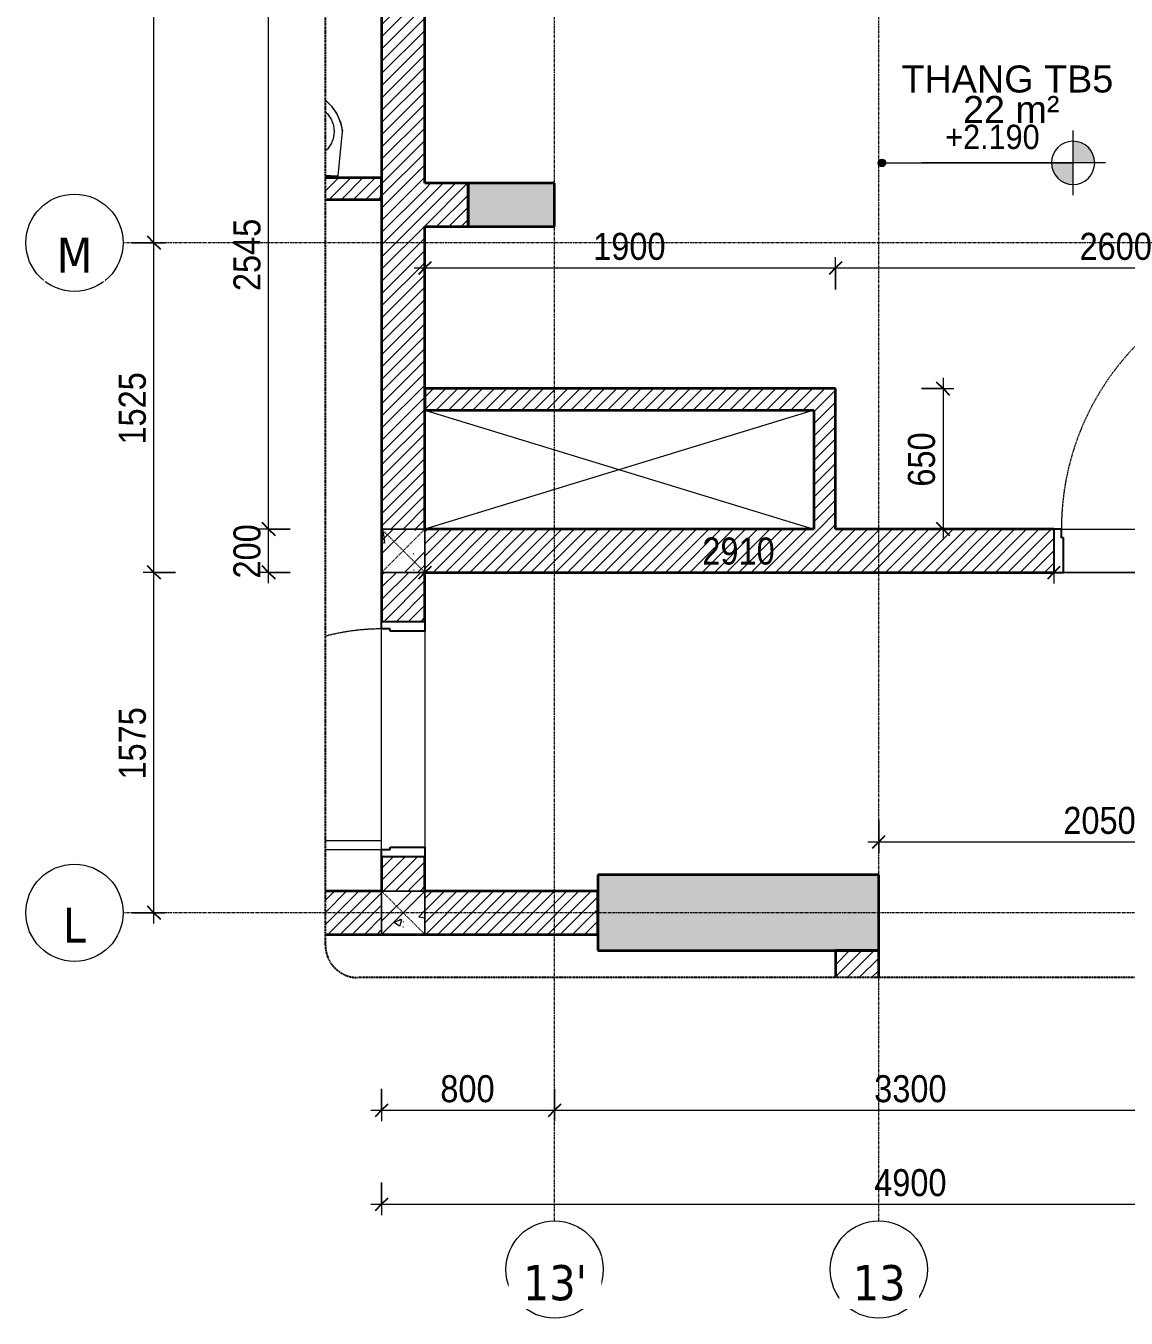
# Model space of a CAD drawing. Header units: millimetres. Extents: x 112507 to 177976, y -4970 to 80839.
# Drawn here: x 112507 to 117597, y 68062 to 74040 of the extents above; entities that cross this region are included whole.
import ezdxf

# ---------------------------------------------------------------- set-up
doc = ezdxf.new("R2010")
doc.units = ezdxf.units.MM
for name, pattern in [('Dash', [6, 3, -3]), ('Dash - Tight', [4.5, 3, -1.5]), ('Grid Line', [22.225, 12.7, -3.175, 3.175, -3.175]), ('Hidden', [7.14375, 4.7625, -2.38125])]:
    doc.linetypes.add(name, pattern=pattern)
for name, color, linetype, lineweight in [('0-1', 7, 'Continuous', 5), ('0-2', 250, 'Continuous', 18), ('A-ANNO-DIMS', 211, 'Continuous', 9), ('A-ANNO-DIMS-50', 211, 'Continuous', 9), ('A-AREA-IDEN', 2, 'Continuous', 9), ('A-DETL-GENF-2', 92, 'Dash - Tight', 18), ('A-DETL-GENF-4', 92, 'Hidden', 25), ('A-DETL-THIN-1', 250, 'Continuous', 18), ('A-DOOR', 31, 'Continuous', 18), ('A-DOOR-FRAM', 31, 'Continuous', 25), ('A-FLOR-1', 250, 'Continuous', 18), ('A-WALL', 113, 'Continuous', 18), ('A-WALL-1', 7, 'Continuous', 35), ('A-WALL-3', 113, 'Continuous', 35), ('A-WALL-PATT-1', 254, 'Continuous', 18), ('A-WALL-PATT-2', 111, 'Continuous', 18), ('G-ANNO-DIMS', 111, 'Continuous', 9), ('P-SANR-FIXT-1', 250, 'Continuous', 18), ('P-SANR-FIXT-2', 253, 'Continuous', 18), ('S-COLS', 52, 'Continuous', 18), ('S-COLS-1', 9, 'Continuous', 5), ('S-COLS-2', 7, 'Continuous', 35), ('S-COLS-3', 52, 'Dash', 18), ('S-COLS-4', 254, 'Continuous', 18), ('S-COLS-5', 52, 'Continuous', 35), ('S-COLS-HDLN', 52, 'Dash', 18), ('S-GRID-1', 1, 'Grid Line', 9), ('S-GRID-IDEN', 1, 'Continuous', 9)]:
    doc.layers.add(name, color=color, linetype=linetype, lineweight=lineweight)
doc.styles.add('Arial_3', font='arial.ttf', dxfattribs={"width": 0.9, "height": 112.5})
doc.styles.add('Arial_4', font='arial.ttf', dxfattribs={"height": 125})
doc.styles.add('Tahoma_B', font='tahomabd.ttf', dxfattribs={"height": 162.5})
doc.styles.add('UTM Avo', font='', dxfattribs={"width": 0.9, "height": 125})
doc.styles.get('UTM Avo').set_extended_font_data('UTM Avo')
doc.dimstyles.new('1_Dim_chi_tiet_2_5', dxfattribs={"dimscale": 304.8, "dimtxt": 124.912619, "dimasz": 0.19685, "dimexe": 0.164042, "dimexo": 0.0625, "dimgap": 0.016404, "dimtad": 1, "dimdec": 0, "dimrnd": 5, "dimzin": 0, "dimdsep": 46, "dimtxsty": 'UTM Avo', "dimblk1": 'OBLIQUE', "dimblk2": 'OBLIQUE', "dimsah": 1, "dimcen": 0.09, "dimdle": 0.164042, "dimazin": 0, "dimtfac": 1, "dimtdec": 4, "dimtix": 1, "dimtmove": 0, "dimatfit": 3, "dimfxl": 0.328084, "dimfxlon": 1, "dimtvp": 1, "dimtolj": 1, "dimtzin": 0, "dimarcsym": 2})
pattern_1 = [(45, (0, 0), (-28.284271, 28.284271), [])]
pattern_2 = [(50, (0, 0), (364.3679, -31.8783), [38.1, -419.1]), (355, (0, 0), (-70.4859, 382.1133), [30.48, -335.28]), (100.451, (30.36, -2.66), (293.885, 350.2334), [32.38, -356.18]), (46.184, (0, 101.6), (542.1585, -84.0858), [57.15, -628.65]), (96.636, (45.2, 94.6), (474.805, 494.8554), [48.57, -534.27]), (351.184, (0, 101.6), (474.8102, 494.85), [45.72, -502.92]), (21, (50.8, 76.2), (303.2285, -204.53046), [38.1, -419.1]), (326, (50.8, 76.2), (123.6039, 368.376), [30.48, -335.28]), (71.451, (76.07, 59.16), (426.8341, 163.8427), [32.38, -356.18]), (37.5, (0, 0), (6.17665, 169.11015), [3.353, -327.863, 3.353, -337.007, -336.55]), (37.5, (0, 0), (6.17665, 169.11015), [-671.576, 3.353, -333.197]), (7.5, (0, 0), (133.63888, 200.3615), [3.353, -190.703, 3.353, -320.243, -128.27]), (7.5, (0, 0), (133.63888, 200.3615), [-517.652, 3.353, -124.917]), (327.5, (-113.28, 0), (271.18182, -11.45836), [3.353, -123.647, 3.353, -392.887, -525.78]), (327.5, (-113.28, 0), (271.18182, -11.45836), [-523.24, 3.353, -522.427]), (317.5, (-164.08, 0), (296.2585, 50.85285), [3.353, -161.747, 3.353, -259.791, -373.38]), (317.5, (-164.08, 0), (296.2585, 50.85285), [-428.244, 3.353, -370.027]), (45, (0, 0), (-125.72359, 125.72359), []), (45, (0, 190.5), (-125.72359, 125.72359), [])]

# ---------------------------------------------------------------- blocks, each defined once
blk = doc.blocks.new('NCV_TKTC_KET CAU_rvt-1-TKCS_THANG BỘ TB5 - MẶT BẰNG TẦNG 1')
at = {"layer": 'S-COLS-1'}
for points in [[(114952.6, 73111.9), (114952.6, 73311.9), (114552.6, 73311.9), (114552.6, 73111.9)], [(116452.6, 69761.9), (116452.6, 70111.9), (115152.6, 70111.9), (115152.6, 69761.9), (115235.2, 69761.9)]]:
    blk.add_hatch(color=256, dxfattribs=at).paths.add_polyline_path(points)
at = {"layer": 'S-COLS-2'}
for p, q in [((114552.6, 73311.9), (114552.6, 73111.9)), ((114952.6, 73311.9), (114552.6, 73311.9)), ((114952.6, 73111.9), (114952.6, 73311.9)), ((114552.6, 73111.9), (114952.6, 73111.9)), ((116452.6, 70111.9), (115152.6, 70111.9)), ((115152.6, 70111.9), (115152.6, 69761.9)), ((116452.6, 69761.9), (116452.6, 70111.9)), ((115152.6, 69761.9), (116452.6, 69761.9))]:
    blk.add_line(p, q, dxfattribs=at)
blk = doc.blocks.new('bonruatreo - Chậu rửa-348246-TKCS_THANG BỘ TB5 - MẶT BẰNG TẦNG 1')
at = {"layer": 'P-SANR-FIXT-2'}
for p, q in [((198.4, 0), (218.6, 205)), ((165, 0), (140, 0)), ((140, 0), (198.4, 0))]:
    blk.add_line(p, q, dxfattribs=at)
at = {"layer": 'P-SANR-FIXT-2', "flags": 128}
blk.add_lwpolyline([(140, 349.3), (168, 322), (192.2, 287), (209.2, 247.9), (218.4, 206.4), (218.6, 205)], dxfattribs=at)
at = {"layer": 'P-SANR-FIXT-2'}
blk.add_arc((0, 180), 220, 6.52498, 50.19687, dxfattribs=at)
for points, knots in [([(140.3, 296.2), (143.3, 293.1), (151.3, 284.5), (162.5, 268.8), (172.4, 248.8), (178.6, 227.3), (180, 212.4), (180, 205)], [-0.1991814, -0.1991814, -0.1991814, -0.1991814, -0.173913, -0.1304348, -0.0869565, -0.0434783, 0, 0, 0, 0]), ([(180, 205), (180, 197.6), (178.6, 182.7), (172.4, 161.2), (162.5, 141.2), (151.3, 125.5), (143.3, 116.9), (140.3, 113.8)], [-1, -1, -1, -1, -0.9565217, -0.9130435, -0.8695652, -0.826087, -0.8008186, -0.8008186, -0.8008186, -0.8008186])]:
    blk.add_open_spline(points, degree=3, knots=knots, dxfattribs=at)
blk = doc.blocks.new('NCV_TKTC_TANG 1_rvt-1-TKCS_THANG BỘ TB5 - MẶT BẰNG TẦNG 1')
at = {"layer": 'A-WALL-PATT-1'}
h = blk.add_hatch(dxfattribs=at)
h.set_pattern_fill('FP_1', color=256, style=0, pattern_type=2)
h.set_pattern_definition(pattern_1)
h.paths.add_polyline_path([(114152.6, 73236.9), (114152.6, 73336.9), (113892.6, 73336.9), (113892.6, 73236.9)])
at = {"layer": 'A-DETL-THIN-1'}
blk.add_line((114152.6, 73340.4), (113892.6, 73340.4), dxfattribs=at)
at = {"layer": 'A-FLOR-1'}
for p, q in [((114152.6, 70230.3), (114152.6, 71250.3)), ((116252.6, 69636.9), (116252.6, 69761.9))]:
    blk.add_line(p, q, dxfattribs=at)
at = {"layer": 'A-WALL-1'}
for p, q in [((114152.6, 73336.9), (113892.6, 73336.9)), ((114152.6, 73236.9), (114152.6, 73336.9)), ((113892.6, 73236.9), (114152.6, 73236.9))]:
    blk.add_line(p, q, dxfattribs=at)
at = {"layer": 'P-SANR-FIXT-1'}
blk.add_blockref('bonruatreo - Chậu rửa-348246-TKCS_THANG BỘ TB5 - MẶT BẰNG TẦNG 1', (113752.6, 73346.9), dxfattribs=at)
blk = doc.blocks.new('FD_01 - FD_01-1200x2200mm-V10-TKCS_THANG BỘ TB5 - MẶT BẰNG TẦNG 1')
at = {"layer": 'A-DETL-GENF-2'}
for p, q in [((570, 100), (570, 1320)), ((570, 1320), (610, 1320)), ((610, 1320), (610, 100)), ((610, 100), (570, 100))]:
    blk.add_line(p, q, dxfattribs=at)
blk.add_arc((610, 100), 1220, 91.87889, 180, dxfattribs=at)
at = {"layer": 'A-DOOR-FRAM'}
for p, q in [((-610, 100), (-645, 100)), ((-645, 100), (-645, -100)), ((-610, 60), (-610, 100)), ((-600, 60), (-610, 60)), ((-600, -100), (-600, 60)), ((610, 60), (600, 60)), ((600, 60), (600, -100)), ((645, 100), (610, 100)), ((610, 100), (610, 60)), ((645, -100), (645, 100)), ((-645, -100), (-600, -100)), ((600, -100), (645, -100))]:
    blk.add_line(p, q, dxfattribs=at)
blk = doc.blocks.new('FD_05 - FD_05-1000x2200mm-835433-TKCS_THANG BỘ TB5 - MẶT BẰNG TẦNG 1')
at = {"layer": 'A-DETL-GENF-2'}
for p, q in [((510, -100), (470, -100)), ((470, -100), (470, -360)), ((510, -360), (510, -100))]:
    blk.add_line(p, q, dxfattribs=at)
blk.add_arc((510, -100), 1020, 180, 194.78543, dxfattribs=at)
at = {"layer": 'A-DOOR-FRAM'}
for p, q in [((-545, 100), (-500, 100)), ((-545, -100), (-545, 100)), ((-500, 100), (-500, -60)), ((500, 100), (545, 100)), ((500, -60), (500, 100)), ((545, 100), (545, -100)), ((-510, -100), (-545, -100)), ((-500, -60), (-510, -60)), ((-510, -60), (-510, -100)), ((510, -60), (500, -60)), ((510, -100), (510, -60)), ((545, -100), (510, -100))]:
    blk.add_line(p, q, dxfattribs=at)
blk = doc.blocks.new('G1_SOF - BO TRU - 200x200-3051103-TKCS_THANG BỘ TB5 - MẶT BẰNG TẦNG 1')
at = {"layer": 'S-COLS-HDLN'}
for p, q in [((-100, -100), (100, 100)), ((100, -100), (-100, 100))]:
    blk.add_line(p, q, dxfattribs=at)
blk = doc.blocks.new('BORDER VIEW - BORDER VIEW-3764658-TKCS_THANG BỘ TB5 - MẶT BẰNG TẦNG 1')
at = {"layer": 'A-DETL-GENF-4'}
for p, q in [((0, 150), (0, 9613.8)), ((5336.3, 0), (150, 0))]:
    blk.add_line(p, q, dxfattribs=at)
blk.add_arc((150, 150), 150, 180, 270, dxfattribs=at)
blk = doc.blocks.new('Grid - M_Grid Head - Circle-353313-TKCS_THANG BỘ TB5 - MẶT BẰNG TẦNG 1')
at = {"layer": 'S-GRID-IDEN'}
blk.add_circle((0, 0), 4.5, dxfattribs=at)
blk = doc.blocks.new('DIMBLOCK17-TKCS_THANG BỘ TB5 - MẶT BẰNG TẦNG 1')
at = {"layer": 'A-ANNO-DIMS-50'}
for p, q in [((113729.3, 71711.9), (113579.3, 71711.9)), ((113629.3, 71461.9), (113629.3, 71711.9)), ((113629.3, 71711.9), (113729.3, 71711.9)), ((113729.3, 71511.9), (113579.3, 71511.9)), ((113629.3, 71511.9), (113729.3, 71511.9))]:
    blk.add_line(p, q, dxfattribs=at)
at = {"layer": 'A-ANNO-DIMS-50', "lineweight": 25}
for p, q in [((113629.3, 71711.9), (113599.3, 71741.9)), ((113629.3, 71711.9), (113659.3, 71681.9)), ((113629.3, 71511.9), (113599.3, 71541.9)), ((113629.3, 71511.9), (113659.3, 71481.9))]:
    blk.add_line(p, q, dxfattribs=at)
at = {"layer": 'A-ANNO-DIMS-50', "color": 0, "insert": (113466.9, 71483.6), "char_height": 125, "width": 308.118, "attachment_point": 1, "rotation": 90, "line_spacing_factor": 1.110334, "style": 'UTM Avo'}
blk.add_mtext('200', dxfattribs=at)
blk = doc.blocks.new('_Oblique')
at = {"color": 0, "linetype": 'ByBlock', "lineweight": -2}
blk.add_line((-0.5, -0.5), (0.5, 0.5), dxfattribs=at)
blk = doc.blocks.new('DIMBLOCK18-TKCS_THANG BỘ TB5 - MẶT BẰNG TẦNG 1')
at = {"layer": 'A-ANNO-DIMS-50', "lineweight": 25}
for p, q in [((113629.3, 74256.9), (113599.3, 74286.9)), ((113629.3, 74256.9), (113659.3, 74226.9)), ((113629.3, 71711.9), (113599.3, 71741.9)), ((113629.3, 71711.9), (113659.3, 71681.9))]:
    blk.add_line(p, q, dxfattribs=at)
at = {"layer": 'A-ANNO-DIMS-50'}
for p, q in [((113729.3, 74256.9), (113579.3, 74256.9)), ((113629.3, 71711.9), (113629.3, 74256.9)), ((113629.3, 74256.9), (113729.3, 74256.9)), ((113729.3, 71711.9), (113579.3, 71711.9)), ((113629.3, 71711.9), (113729.3, 71711.9))]:
    blk.add_line(p, q, dxfattribs=at)
at = {"layer": 'A-ANNO-DIMS-50', "color": 0, "insert": (113466.9, 72813.3), "char_height": 125, "width": 410.824, "attachment_point": 1, "rotation": 90, "line_spacing_factor": 1.110334, "style": 'UTM Avo'}
blk.add_mtext('2545', dxfattribs=at)
blk = doc.blocks.new('Spot Elevations - M_Spot Elevation - Target Filled-350595-TKCS_THANG BỘ TB5 - MẶT BẰNG TẦNG 1')
at = {"layer": 'G-ANNO-DIMS'}
h = blk.add_hatch(color=256, dxfattribs=at)
edge = h.paths.add_edge_path()
edge.add_line((0, 0), (-2, 0))
edge.add_arc((0, 0), 2, 90, 180, ccw=False)
edge.add_line((0, 2), (0, 0))
h = blk.add_hatch(color=256, dxfattribs=at)
edge = h.paths.add_edge_path()
edge.add_line((0, 0), (2, 0))
edge.add_arc((0, 0), 2, 270, 360, ccw=False)
edge.add_line((0, -2), (0, 0))
for p, q in [((0, -3), (0, 3)), ((-3, 0), (14, 0))]:
    blk.add_line(p, q, dxfattribs=at)
blk.add_circle((0, 0), 2, dxfattribs=at)
blk = doc.blocks.new('DIMBLOCK23-TKCS_THANG BỘ TB5 - MẶT BẰNG TẦNG 1')
at = {"layer": 'A-ANNO-DIMS-50'}
for p, q in [((113199, 71511.9), (113049, 71511.9)), ((113099, 69886.9), (113099, 71511.9)), ((113099, 71511.9), (113199, 71511.9)), ((112999, 69936.9), (113149, 69936.9)), ((113099, 69936.9), (112999, 69936.9))]:
    blk.add_line(p, q, dxfattribs=at)
at = {"layer": 'A-ANNO-DIMS-50', "lineweight": 25}
for p, q in [((113099, 71511.9), (113069, 71541.9)), ((113099, 71511.9), (113129, 71481.9)), ((113099, 69936.9), (113069, 69966.9)), ((113099, 69936.9), (113129, 69906.9))]:
    blk.add_line(p, q, dxfattribs=at)
at = {"layer": 'A-ANNO-DIMS-50', "color": 0, "insert": (112936.6, 70553.3), "char_height": 125, "width": 410.824, "attachment_point": 1, "rotation": 90, "line_spacing_factor": 1.110334, "style": 'UTM Avo'}
blk.add_mtext('1575', dxfattribs=at)
blk = doc.blocks.new('DIMBLOCK24-TKCS_THANG BỘ TB5 - MẶT BẰNG TẦNG 1')
at = {"layer": 'A-ANNO-DIMS-50', "lineweight": 25}
for p, q in [((113099, 73036.9), (113069, 73066.9)), ((113099, 73036.9), (113129, 73006.9)), ((113099, 71511.9), (113069, 71541.9)), ((113099, 71511.9), (113129, 71481.9))]:
    blk.add_line(p, q, dxfattribs=at)
at = {"layer": 'A-ANNO-DIMS-50'}
for p, q in [((112999, 73036.9), (113149, 73036.9)), ((113099, 73036.9), (112999, 73036.9)), ((113099, 71511.9), (113099, 73036.9)), ((113199, 71511.9), (113049, 71511.9)), ((113099, 71511.9), (113199, 71511.9))]:
    blk.add_line(p, q, dxfattribs=at)
at = {"layer": 'A-ANNO-DIMS-50', "color": 0, "insert": (112936.6, 72103.2), "char_height": 125, "width": 410.824, "attachment_point": 1, "rotation": 90, "line_spacing_factor": 1.110334, "style": 'UTM Avo'}
blk.add_mtext('1525', dxfattribs=at)
blk = doc.blocks.new('DIMBLOCK25-TKCS_THANG BỘ TB5 - MẶT BẰNG TẦNG 1')
at = {"layer": 'A-ANNO-DIMS-50', "lineweight": 25}
for p, q in [((113099, 78236.9), (113069, 78266.9)), ((113099, 78236.9), (113129, 78206.9)), ((113099, 73036.9), (113069, 73066.9)), ((113099, 73036.9), (113129, 73006.9))]:
    blk.add_line(p, q, dxfattribs=at)
at = {"layer": 'A-ANNO-DIMS-50'}
for p, q in [((113099, 73036.9), (113099, 78286.9)), ((112999, 78236.9), (113149, 78236.9)), ((113099, 78236.9), (112999, 78236.9)), ((112999, 73036.9), (113149, 73036.9)), ((113099, 73036.9), (112999, 73036.9))]:
    blk.add_line(p, q, dxfattribs=at)
at = {"layer": 'A-ANNO-DIMS-50', "color": 0, "insert": (112936.6, 75465.7), "char_height": 125, "width": 410.824, "attachment_point": 1, "rotation": 90, "line_spacing_factor": 1.110334, "style": 'UTM Avo'}
blk.add_mtext('5200', dxfattribs=at)
blk = doc.blocks.new('DIMBLOCK26-TKCS_THANG BỘ TB5 - MẶT BẰNG TẦNG 1')
at = {"layer": 'A-ANNO-DIMS-50'}
for p, q in [((116452.6, 70364.6), (116452.6, 70214.6)), ((116452.6, 70264.6), (116452.6, 70364.6)), ((118502.6, 70164.6), (118502.6, 70314.6)), ((116402.6, 70264.6), (118552.6, 70264.6)), ((118502.6, 70264.6), (118502.6, 70164.6))]:
    blk.add_line(p, q, dxfattribs=at)
at = {"layer": 'A-ANNO-DIMS-50', "lineweight": 25}
for p, q in [((116452.6, 70264.6), (116422.6, 70234.6)), ((116452.6, 70264.6), (116482.6, 70294.6)), ((118502.6, 70264.6), (118472.6, 70234.6)), ((118502.6, 70264.6), (118532.6, 70294.6))]:
    blk.add_line(p, q, dxfattribs=at)
at = {"layer": 'A-ANNO-DIMS-50', "color": 0, "insert": (117306.4, 70427), "char_height": 125, "width": 410.824, "attachment_point": 1, "line_spacing_factor": 1.110334, "style": 'UTM Avo'}
blk.add_mtext('2050', dxfattribs=at)
blk = doc.blocks.new('DIMBLOCK27-TKCS_THANG BỘ TB5 - MẶT BẰNG TẦNG 1')
at = {"layer": 'A-ANNO-DIMS-50'}
for p, q in [((114152.6, 68688.7), (114152.6, 68538.7)), ((114152.6, 68588.7), (114152.6, 68688.7)), ((119052.5, 68688.7), (119052.5, 68538.7)), ((119052.5, 68588.7), (119052.5, 68688.7)), ((114102.6, 68588.7), (119102.5, 68588.7))]:
    blk.add_line(p, q, dxfattribs=at)
at = {"layer": 'A-ANNO-DIMS-50', "lineweight": 25}
for p, q in [((114152.6, 68588.7), (114122.6, 68558.7)), ((114152.6, 68588.7), (114182.6, 68618.7)), ((119052.5, 68588.7), (119022.5, 68558.7)), ((119052.5, 68588.7), (119082.5, 68618.7))]:
    blk.add_line(p, q, dxfattribs=at)
at = {"layer": 'A-ANNO-DIMS-50', "color": 0, "insert": (116431.4, 68751.1), "char_height": 125, "width": 410.824, "attachment_point": 1, "line_spacing_factor": 1.110334, "style": 'UTM Avo'}
blk.add_mtext('4900', dxfattribs=at)
blk = doc.blocks.new('DIMBLOCK28-TKCS_THANG BỘ TB5 - MẶT BẰNG TẦNG 1')
at = {"layer": 'A-ANNO-DIMS-50'}
for p, q in [((114152.6, 69123.2), (114152.6, 68973.2)), ((114152.6, 69023.2), (114152.6, 69123.2)), ((114952.6, 69123.2), (114952.6, 68973.2)), ((114952.6, 69023.2), (114952.6, 69123.2)), ((114102.6, 69023.2), (114952.6, 69023.2))]:
    blk.add_line(p, q, dxfattribs=at)
at = {"layer": 'A-ANNO-DIMS-50', "lineweight": 25}
for p, q in [((114152.6, 69023.2), (114122.6, 68993.2)), ((114152.6, 69023.2), (114182.6, 69053.2)), ((114952.6, 69023.2), (114922.6, 68993.2)), ((114952.6, 69023.2), (114982.6, 69053.2))]:
    blk.add_line(p, q, dxfattribs=at)
at = {"layer": 'A-ANNO-DIMS-50', "color": 0, "insert": (114424.2, 69185.6), "char_height": 125, "width": 308.118, "attachment_point": 1, "line_spacing_factor": 1.110334, "style": 'UTM Avo'}
blk.add_mtext('800', dxfattribs=at)
blk = doc.blocks.new('DIMBLOCK29-TKCS_THANG BỘ TB5 - MẶT BẰNG TẦNG 1')
at = {"layer": 'A-ANNO-DIMS-50'}
for p, q in [((114952.6, 69123.2), (114952.6, 68973.2)), ((114952.6, 69023.2), (114952.6, 69123.2)), ((118252.6, 69123.2), (118252.6, 68973.2)), ((118252.6, 69023.2), (118252.6, 69123.2)), ((114952.6, 69023.2), (118252.6, 69023.2))]:
    blk.add_line(p, q, dxfattribs=at)
at = {"layer": 'A-ANNO-DIMS-50', "lineweight": 25}
for p, q in [((114952.6, 69023.2), (114922.6, 68993.2)), ((114952.6, 69023.2), (114982.6, 69053.2)), ((118252.6, 69023.2), (118222.6, 68993.2)), ((118252.6, 69023.2), (118282.6, 69053.2))]:
    blk.add_line(p, q, dxfattribs=at)
at = {"layer": 'A-ANNO-DIMS-50', "color": 0, "insert": (116431.4, 69185.6), "char_height": 125, "width": 410.824, "attachment_point": 1, "line_spacing_factor": 1.110334, "style": 'UTM Avo'}
blk.add_mtext('3300', dxfattribs=at)
blk = doc.blocks.new('DIMBLOCK31-TKCS_THANG BỘ TB5 - MẶT BẰNG TẦNG 1')
at = {"layer": 'A-ANNO-DIMS-50'}
for p, q in [((114352.6, 71610.9), (114352.6, 71460.9)), ((114352.6, 71510.9), (114352.6, 71610.9)), ((117262.5, 71610.9), (117262.5, 71460.9)), ((117262.5, 71510.9), (117262.5, 71610.9)), ((114302.6, 71510.9), (117262.5, 71510.9))]:
    blk.add_line(p, q, dxfattribs=at)
at = {"layer": 'A-ANNO-DIMS-50', "lineweight": 25}
for p, q in [((114352.6, 71510.9), (114322.6, 71480.9)), ((114352.6, 71510.9), (114382.6, 71540.9)), ((117262.5, 71510.9), (117232.5, 71480.9)), ((117262.5, 71510.9), (117292.5, 71540.9))]:
    blk.add_line(p, q, dxfattribs=at)
at = {"layer": 'A-ANNO-DIMS-50', "color": 0, "insert": (115636.4, 71673.2), "char_height": 125, "width": 410.824, "attachment_point": 1, "line_spacing_factor": 1.110334, "style": 'UTM Avo'}
blk.add_mtext('2910', dxfattribs=at)
blk = doc.blocks.new('DIMBLOCK32-TKCS_THANG BỘ TB5 - MẶT BẰNG TẦNG 1')
at = {"layer": 'A-ANNO-DIMS-50'}
for p, q in [((117262.5, 71610.9), (117262.5, 71460.9)), ((117262.5, 71510.9), (117262.5, 71610.9)), ((118552.5, 71610.9), (118552.5, 71460.9)), ((118552.5, 71510.9), (118552.5, 71610.9)), ((117262.5, 71510.9), (118552.5, 71510.9))]:
    blk.add_line(p, q, dxfattribs=at)
at = {"layer": 'A-ANNO-DIMS-50', "lineweight": 25}
for p, q in [((117262.5, 71510.9), (117232.5, 71480.9)), ((117262.5, 71510.9), (117292.5, 71540.9)), ((118552.5, 71510.9), (118522.5, 71480.9)), ((118552.5, 71510.9), (118582.5, 71540.9))]:
    blk.add_line(p, q, dxfattribs=at)
at = {"layer": 'A-ANNO-DIMS-50', "color": 0, "insert": (117736.3, 71673.2), "char_height": 125, "width": 410.824, "attachment_point": 1, "line_spacing_factor": 1.110334, "style": 'UTM Avo'}
blk.add_mtext('1290', dxfattribs=at)
blk = doc.blocks.new('DIMBLOCK34-TKCS_THANG BỘ TB5 - MẶT BẰNG TẦNG 1')
at = {"layer": 'A-ANNO-DIMS-50'}
for p, q in [((116749.9, 72411.9), (116749.9, 71661.9)), ((116649.9, 72361.9), (116799.9, 72361.9)), ((116749.9, 72361.9), (116649.9, 72361.9)), ((116849.9, 71711.9), (116699.9, 71711.9)), ((116749.9, 71711.9), (116849.9, 71711.9))]:
    blk.add_line(p, q, dxfattribs=at)
at = {"layer": 'A-ANNO-DIMS-50', "lineweight": 25}
for p, q in [((116749.9, 72361.9), (116719.9, 72391.9)), ((116749.9, 72361.9), (116779.9, 72331.9)), ((116749.9, 71711.9), (116719.9, 71741.9)), ((116749.9, 71711.9), (116779.9, 71681.9))]:
    blk.add_line(p, q, dxfattribs=at)
at = {"layer": 'A-ANNO-DIMS-50', "color": 0, "insert": (116587.5, 71908.6), "char_height": 125, "width": 308.118, "attachment_point": 1, "rotation": 90, "line_spacing_factor": 1.110334, "style": 'UTM Avo'}
blk.add_mtext('650', dxfattribs=at)
blk = doc.blocks.new('DIMBLOCK35-TKCS_THANG BỘ TB5 - MẶT BẰNG TẦNG 1')
at = {"layer": 'A-ANNO-DIMS-50'}
for p, q in [((114352.6, 73020.4), (114352.6, 72870.4)), ((114352.6, 72920.4), (114352.6, 73020.4)), ((116252.6, 72820.4), (116252.6, 72970.4)), ((114302.6, 72920.4), (116252.6, 72920.4)), ((116252.6, 72920.4), (116252.6, 72820.4))]:
    blk.add_line(p, q, dxfattribs=at)
at = {"layer": 'A-ANNO-DIMS-50', "lineweight": 25}
for p, q in [((114352.6, 72920.4), (114382.6, 72950.4)), ((116252.6, 72920.4), (116282.6, 72950.4)), ((114352.6, 72920.4), (114322.6, 72890.4)), ((116252.6, 72920.4), (116222.6, 72890.4))]:
    blk.add_line(p, q, dxfattribs=at)
at = {"layer": 'A-ANNO-DIMS-50', "color": 0, "insert": (115131.4, 73082.8), "char_height": 125, "width": 410.824, "attachment_point": 1, "line_spacing_factor": 1.110334, "style": 'UTM Avo'}
blk.add_mtext('1900', dxfattribs=at)
blk = doc.blocks.new('DIMBLOCK36-TKCS_THANG BỘ TB5 - MẶT BẰNG TẦNG 1')
at = {"layer": 'A-ANNO-DIMS-50'}
for p, q in [((118852.5, 73020.4), (118852.5, 72870.4)), ((118852.5, 72920.4), (118852.5, 73020.4)), ((116252.6, 72820.4), (116252.6, 72970.4)), ((116252.6, 72920.4), (118902.5, 72920.4)), ((116252.6, 72920.4), (116252.6, 72820.4))]:
    blk.add_line(p, q, dxfattribs=at)
at = {"layer": 'A-ANNO-DIMS-50', "lineweight": 25}
for p, q in [((116252.6, 72920.4), (116282.6, 72950.4)), ((118852.5, 72920.4), (118882.5, 72950.4)), ((116252.6, 72920.4), (116222.6, 72890.4)), ((118852.5, 72920.4), (118822.5, 72890.4))]:
    blk.add_line(p, q, dxfattribs=at)
at = {"layer": 'A-ANNO-DIMS-50', "color": 0, "insert": (117381.4, 73082.8), "char_height": 125, "width": 410.824, "attachment_point": 1, "line_spacing_factor": 1.110334, "style": 'UTM Avo'}
blk.add_mtext('2600', dxfattribs=at)

msp = doc.modelspace()

# ---------------------------------------------------------------- hatches: boundary and pattern name
at = {"layer": 'A-WALL-PATT-2'}
h = msp.add_hatch(dxfattribs=at)
h.set_pattern_fill('FP_1', color=256, style=0, pattern_type=2)
h.set_pattern_definition(pattern_1)
h.paths.add_polyline_path([(114192.6, 70036.9), (114352.6, 70036.9), (114352.6, 70195.3), (114152.6, 70195.3), (114152.6, 70036.9)])
h.paths.add_polyline_path([(114192.6, 71285.3), (114352.6, 71285.3), (114352.6, 71511.9), (114152.6, 71511.9), (114152.6, 71285.3)])
h.paths.add_polyline_path([(114352.6, 71711.9), (114352.6, 74516.9), (114152.6, 74516.9), (114152.6, 71711.9)])
h = msp.add_hatch(dxfattribs=at)
h.set_pattern_fill('FP_1', color=256, style=0, pattern_type=2)
h.set_pattern_definition(pattern_1)
h.paths.add_polyline_path([(114352.6, 73111.9), (114552.6, 73111.9), (114552.6, 73311.9), (114352.6, 73311.9), (114352.6, 73274.9)])
h = msp.add_hatch(dxfattribs=at)
h.set_pattern_fill('FP_1', color=256, style=0, pattern_type=2)
h.set_pattern_definition(pattern_1)
h.paths.add_polyline_path([(114352.6, 72261.9), (116152.6, 72261.9), (116152.6, 72361.9), (114352.6, 72361.9)])
h = msp.add_hatch(dxfattribs=at)
h.set_pattern_fill('FP_1', color=256, style=0, pattern_type=2)
h.set_pattern_definition(pattern_1)
h.paths.add_polyline_path([(116152.6, 71711.9), (116252.6, 71711.9), (116252.6, 72361.9), (116152.6, 72361.9), (116152.6, 72046.8)])
h = msp.add_hatch(dxfattribs=at)
h.set_pattern_fill('FP_1', color=256, style=0, pattern_type=2)
h.set_pattern_definition(pattern_1)
h.paths.add_polyline_path([(114352.6, 71511.9), (116252.6, 71511.9), (116252.6, 71711.9), (114352.6, 71711.9)])
h = msp.add_hatch(dxfattribs=at)
h.set_pattern_fill('FP_1', color=256, style=0, pattern_type=2)
h.set_pattern_definition(pattern_1)
h.paths.add_polyline_path([(116252.6, 71511.9), (117262.5, 71511.9), (117262.5, 71711.9), (116252.6, 71711.9)])
h.paths.add_polyline_path([(118552.5, 71511.9), (118852.5, 71511.9), (118852.5, 71711.9), (118552.5, 71711.9), (118552.5, 71671.9)])
h = msp.add_hatch(dxfattribs=at)
h.set_pattern_fill('FP_1', color=256, style=0, pattern_type=2)
h.set_pattern_definition(pattern_1)
h.paths.add_polyline_path([(115152.6, 69836.9), (115152.6, 70036.9), (114352.6, 70036.9), (114352.6, 69836.9)])
h.paths.add_polyline_path([(113892.6, 69836.9), (114152.6, 69836.9), (114152.6, 70036.9), (113892.6, 70036.9), (113892.6, 69862.9)])
h = msp.add_hatch(dxfattribs=at)
h.set_pattern_fill('FP_1', color=256, style=0, pattern_type=2)
h.set_pattern_definition(pattern_1)
h.paths.add_polyline_path([(116452.6, 69636.9), (116452.6, 69761.9), (116252.6, 69761.9), (116252.6, 69636.9), (116257.9, 69636.9)])
at = {"layer": 'G-ANNO-DIMS'}
h = msp.add_hatch(color=256, dxfattribs=at)
edge = h.paths.add_edge_path()
edge.add_arc((116467.2, 73406.5), 17.5, 0, 360)
at = {"layer": 'S-COLS-4'}
h = msp.add_hatch(dxfattribs=at)
h.set_pattern_fill('FP_2', color=256, style=0, pattern_type=2)
h.set_pattern_definition(pattern_2)
h.paths.add_polyline_path([(114352.6, 71511.9), (114352.6, 71711.9), (114152.6, 71711.9), (114152.6, 71511.9)])
h = msp.add_hatch(dxfattribs=at)
h.set_pattern_fill('FP_2', color=256, style=0, pattern_type=2)
h.set_pattern_definition(pattern_2)
h.paths.add_polyline_path([(114352.6, 71511.9), (114352.6, 71711.9), (114152.6, 71711.9), (114152.6, 71511.9)])
h = msp.add_hatch(dxfattribs=at)
h.set_pattern_fill('FP_2', color=256, style=0, pattern_type=2)
h.set_pattern_definition(pattern_2)
h.paths.add_polyline_path([(114352.6, 69836.9), (114352.6, 70036.9), (114152.6, 70036.9), (114152.6, 69836.9)])
h = msp.add_hatch(dxfattribs=at)
h.set_pattern_fill('FP_2', color=256, style=0, pattern_type=2)
h.set_pattern_definition(pattern_2)
h.paths.add_polyline_path([(114352.6, 69836.9), (114352.6, 70036.9), (114152.6, 70036.9), (114152.6, 69836.9)])

# ---------------------------------------------------------------- linework, layer by layer
at = {"layer": '0-2'}
for p, q in [((116152.6, 72261.9), (114352.6, 71711.9)), ((114352.6, 72261.9), (116152.6, 71711.9))]:
    msp.add_line(p, q, dxfattribs=at)
at = {"layer": 'A-WALL'}
for p, q in [((114152.6, 71711.9), (114352.6, 71711.9)), ((114352.6, 71711.9), (114352.6, 71511.9)), ((117297.5, 71711.9), (118517.5, 71711.9)), ((114352.6, 71511.9), (114152.6, 71511.9)), ((118507.5, 71511.9), (117307.5, 71511.9)), ((114152.6, 70230.3), (114152.6, 71250.3)), ((114352.6, 71240.3), (114352.6, 70240.3)), ((114152.6, 70036.9), (114352.6, 70036.9)), ((114152.6, 69836.9), (114152.6, 70036.9)), ((114352.6, 70036.9), (114352.6, 69836.9))]:
    msp.add_line(p, q, dxfattribs=at)
at = {"layer": 'A-WALL-3'}
for p, q in [((114152.6, 74516.9), (114152.6, 71711.9)), ((114352.6, 73311.9), (114352.6, 74516.9)), ((114552.6, 73311.9), (114352.6, 73311.9)), ((114552.6, 73111.9), (114552.6, 73311.9)), ((114352.6, 71711.9), (114352.6, 73111.9)), ((114352.6, 73111.9), (114552.6, 73111.9)), ((116252.6, 72361.9), (114352.6, 72361.9)), ((114352.6, 72361.9), (114352.6, 72261.9)), ((116252.6, 71711.9), (116252.6, 72361.9)), ((114352.6, 72261.9), (116152.6, 72261.9)), ((116152.6, 72261.9), (116152.6, 71711.9)), ((116152.6, 71711.9), (114352.6, 71711.9)), ((117262.5, 71711.9), (116252.6, 71711.9)), ((114152.6, 71511.9), (114152.6, 71285.3)), ((114352.6, 71511.9), (117262.5, 71511.9)), ((114352.6, 71285.3), (114352.6, 71511.9)), ((114152.6, 70195.3), (114152.6, 70036.9)), ((114352.6, 70036.9), (114352.6, 70195.3)), ((114152.6, 70036.9), (113892.6, 70036.9)), ((115152.6, 70036.9), (114352.6, 70036.9)), ((115152.6, 69836.9), (115152.6, 70036.9)), ((113892.6, 69836.9), (114152.6, 69836.9)), ((114352.6, 69836.9), (115152.6, 69836.9)), ((116252.6, 69761.9), (116252.6, 69636.9)), ((116452.6, 69761.9), (116252.6, 69761.9)), ((116452.6, 69636.9), (116452.6, 69761.9))]:
    msp.add_line(p, q, dxfattribs=at)
at = {"layer": 'G-ANNO-DIMS'}
for p, q in [((116467.2, 73406.5), (116773.6, 73406.5)), ((116773.6, 73406.5), (117351.5, 73406.5))]:
    msp.add_line(p, q, dxfattribs=at)
msp.add_circle((116467.2, 73406.5), 17.5, dxfattribs=at)
at = {"layer": 'S-COLS'}
for p, q in [((114352.6, 71711.9), (114152.6, 71711.9)), ((114352.6, 71511.9), (114352.6, 71711.9)), ((114152.6, 71511.9), (114352.6, 71511.9)), ((114352.6, 70036.9), (114152.6, 70036.9)), ((114152.6, 70036.9), (114152.6, 69836.9)), ((114352.6, 69836.9), (114352.6, 70036.9))]:
    msp.add_line(p, q, dxfattribs=at)
at = {"layer": 'S-COLS-5'}
for p, q in [((114152.6, 71711.9), (114152.6, 71511.9)), ((114152.6, 69836.9), (114352.6, 69836.9))]:
    msp.add_line(p, q, dxfattribs=at)
at = {"layer": 'S-GRID-1'}
for p, q in [((114952.6, 69761.5), (114952.6, 79111)), ((116452.6, 69761.5), (116452.6, 79111)), ((114206.5, 73036.9), (112956.5, 73036.9)), ((119190.8, 73036.9), (114206.5, 73036.9)), ((114206.5, 69936.9), (112956.5, 69936.9)), ((119190.8, 69936.9), (114206.5, 69936.9)), ((114952.6, 68511.5), (114952.6, 69761.5)), ((116452.6, 68511.5), (116452.6, 69761.5))]:
    msp.add_line(p, q, dxfattribs=at)

# ---------------------------------------------------------------- block references
at = {"layer": '0-1'}
for name in ['NCV_TKTC_KET CAU_rvt-1-TKCS_THANG BỘ TB5 - MẶT BẰNG TẦNG 1', 'NCV_TKTC_TANG 1_rvt-1-TKCS_THANG BỘ TB5 - MẶT BẰNG TẦNG 1']:
    msp.add_blockref(name, (0, 0), dxfattribs=at)
at = {"layer": 'A-DETL-GENF-2'}
msp.add_blockref('BORDER VIEW - BORDER VIEW-3764658-TKCS_THANG BỘ TB5 - MẶT BẰNG TẦNG 1', (113892.6, 69636.9), dxfattribs=at)
at = {"layer": 'A-DOOR'}
msp.add_blockref('FD_01 - FD_01-1200x2200mm-V10-TKCS_THANG BỘ TB5 - MẶT BẰNG TẦNG 1', (117907.5, 71611.9), dxfattribs=at)
at = {"layer": 'A-DOOR', "rotation": 270.0000000000001}
msp.add_blockref('FD_05 - FD_05-1000x2200mm-835433-TKCS_THANG BỘ TB5 - MẶT BẰNG TẦNG 1', (114252.6, 70740.3), dxfattribs=at)
at = {"layer": 'G-ANNO-DIMS', "extrusion": (0, 0, -1), "xscale": 49.99999999999998, "yscale": 49.99999999999998, "zscale": 49.99999999999998}
msp.add_blockref('Spot Elevations - M_Spot Elevation - Target Filled-350595-TKCS_THANG BỘ TB5 - MẶT BẰNG TẦNG 1', (-117351.5, 73406.5), dxfattribs=at)
at = {"layer": 'S-COLS-3', "rotation": 180}
for p in [(114252.6, 71611.9), (114252.6, 69936.9)]:
    msp.add_blockref('G1_SOF - BO TRU - 200x200-3051103-TKCS_THANG BỘ TB5 - MẶT BẰNG TẦNG 1', p, dxfattribs=at)
at = {"layer": 'S-GRID-IDEN', "xscale": 49.99999999999998, "yscale": 49.99999999999998, "zscale": 49.99999999999998, "rotation": 89.99999999999987}
for p in [(112731.5, 73036.9), (112731.5, 69936.9)]:
    msp.add_blockref('Grid - M_Grid Head - Circle-353313-TKCS_THANG BỘ TB5 - MẶT BẰNG TẦNG 1', p, dxfattribs=at)
at = {"layer": 'S-GRID-IDEN', "xscale": 49.99999999999998, "yscale": 49.99999999999998, "zscale": 49.99999999999998}
for p in [(114952.6, 68286.5), (116452.6, 68286.5)]:
    msp.add_blockref('Grid - M_Grid Head - Circle-353313-TKCS_THANG BỘ TB5 - MẶT BẰNG TẦNG 1', p, dxfattribs=at)

# ---------------------------------------------------------------- texts
at = {"layer": 'A-AREA-IDEN', "char_height": 125, "line_spacing_factor": 0.936439, "style": 'Arial_4'}
for s, insert, width, attachment_point in [('\\pt2.5,5,7.5,10,12.5,15,17.5,20,22.5,25,27.5,30,32.5,35,37.5,40,42.5,45,47.5,50,52.5,55,57.5,60,62.5,65,67.5,70,72.5,75,77.5,80;THANG TB5', (117047.5, 73730.3), 985.5, 8), ('\\pt2.5,5,7.5,10,12.5,15,17.5,20,22.5,25,27.5,30,32.5,35,37.5,40,42.5,45,47.5,50,52.5,55,57.5,60,62.5,65,67.5,70,72.5,75,77.5,80;22 m²', (117065.3, 73653.5), 453, 5)]:
    msp.add_mtext(s, dxfattribs=dict(at, insert=insert, width=width, attachment_point=attachment_point))
at = {"layer": 'G-ANNO-DIMS', "insert": (116760.2, 73582.9), "char_height": 112.5, "width": 519.248, "attachment_point": 1, "line_spacing_factor": 0.941778, "style": 'Arial_3'}
msp.add_mtext('+2.190', dxfattribs=at)

# ---------------------------------------------------------------- dimensions: what is measured, and where the dimension line sits
at = {"layer": 'A-ANNO-DIMS'}
for base, p1, p2, override, picture, middle in [((113099, 78236.9), (112999, 73036.9), (112999, 78236.9), {"dimpost": '<>', "dimfxl": 5200.050696}, 'DIMBLOCK25-TKCS_THANG BỘ TB5 - MẶT BẰNG TẦNG 1', (113029.3, 75636.9)), ((113629.3, 74256.9), (113729.3, 71711.9), (113729.3, 74256.9), {"dimpost": '<>', "dimfxl": 2545}, 'DIMBLOCK18-TKCS_THANG BỘ TB5 - MẶT BẰNG TẦNG 1', (113559.6, 72984.4)), ((113099, 73036.9), (113199, 71511.9), (112999, 73036.9), {"dimpost": '<>', "dimfxl": 1538.008576}, 'DIMBLOCK24-TKCS_THANG BỘ TB5 - MẶT BẰNG TẦNG 1', (113029.3, 72274.4)), ((116749.9, 71711.9), (116649.9, 72361.9), (116849.9, 71711.9), {"dimpost": '<>', "dimfxl": 680.073525}, 'DIMBLOCK34-TKCS_THANG BỘ TB5 - MẶT BẰNG TẦNG 1', (116680.2, 72036.9)), ((113629.3, 71711.9), (113729.3, 71511.9), (113729.3, 71711.9), {"dimpost": '<>', "dimfxl": 200}, 'DIMBLOCK17-TKCS_THANG BỘ TB5 - MẶT BẰNG TẦNG 1', (113559.6, 71611.9)), ((113099, 71511.9), (112999, 69936.9), (113199, 71511.9), {"dimpost": '<>', "dimfxl": 1587.647631}, 'DIMBLOCK23-TKCS_THANG BỘ TB5 - MẶT BẰNG TẦNG 1', (113030.4, 70724.4))]:
    dim = msp.add_linear_dim(base=base, p1=p1, p2=p2, angle=90, dimstyle='1_Dim_chi_tiet_2_5', override=override, dxfattribs=at)
    dim.commit()
    dim.dimension.update_dxf_attribs({"geometry": picture, "text_midpoint": middle})
for base, p1, p2, override, picture, middle in [((116252.6, 72920.4), (114352.6, 73020.4), (116252.6, 72820.4), {"dimpost": '<>', "dimfxl": 1910.497317}, 'DIMBLOCK35-TKCS_THANG BỘ TB5 - MẶT BẰNG TẦNG 1', (115302.6, 72990.1)), ((118852.5, 72920.4), (116252.6, 72820.4), (118852.5, 73020.4), {"dimpost": '<>', "dimfxl": 2607.609841}, 'DIMBLOCK36-TKCS_THANG BỘ TB5 - MẶT BẰNG TẦNG 1', (117552.5, 72990.1)), ((117262.5, 71510.9), (114352.6, 71610.9), (117262.5, 71610.9), {"dimpost": '<>', "dimfxl": 2909.928669}, 'DIMBLOCK31-TKCS_THANG BỘ TB5 - MẶT BẰNG TẦNG 1', (115807.5, 71580.5)), ((118552.5, 71510.9), (117262.5, 71610.9), (118552.5, 71610.9), {"dimpost": '<>', "dimfxl": 1290}, 'DIMBLOCK32-TKCS_THANG BỘ TB5 - MẶT BẰNG TẦNG 1', (117907.5, 71580.5)), ((118502.6, 70264.6), (116452.6, 70364.6), (118502.6, 70164.6), {"dimpost": '<>', "dimfxl": 2059.732992}, 'DIMBLOCK26-TKCS_THANG BỘ TB5 - MẶT BẰNG TẦNG 1', (117477.6, 70334.3)), ((114952.6, 69023.2), (114152.6, 69123.2), (114952.6, 69123.2), {"dimpost": '<>', "dimfxl": 800}, 'DIMBLOCK28-TKCS_THANG BỘ TB5 - MẶT BẰNG TẦNG 1', (114552.6, 69092.9)), ((118252.6, 69023.2), (114952.6, 69123.2), (118252.6, 69123.2), {"dimpost": '<>', "dimfxl": 3300}, 'DIMBLOCK29-TKCS_THANG BỘ TB5 - MẶT BẰNG TẦNG 1', (116602.6, 69092.9)), ((119052.5, 68588.7), (114152.6, 68688.7), (119052.5, 68688.7), {"dimpost": '<>', "dimfxl": 4899.928669}, 'DIMBLOCK27-TKCS_THANG BỘ TB5 - MẶT BẰNG TẦNG 1', (116602.5, 68658.4))]:
    dim = msp.add_linear_dim(base=base, p1=p1, p2=p2, dimstyle='1_Dim_chi_tiet_2_5', override=override, dxfattribs=at)
    dim.commit()
    dim.dimension.update_dxf_attribs({"geometry": picture, "text_midpoint": middle})

# ---------------------------------------------------------------- next in the draw order: texts
at = {"layer": 'S-GRID-IDEN', "char_height": 162.5, "attachment_point": 5, "line_spacing_factor": 0.996129, "style": 'Tahoma_B', "bg_fill": 3, "box_fill_scale": 1.25, "bg_fill_color": 256, "bg_fill_true_color": 13158600, "bg_fill_transparency": 0}
for s, insert, width in [('\\pt634.99962,1269.99925,1905.0005,2540.00013,3174.99975,3809.99937,4445.00062,5080.00025,5714.99987,6349.9995,6985.00075,7620.00037,8255,8889.99962,9524.99925,10160.0005,10795.00013,11429.99975,12064.99938,12700.00063,13335.00025,13969.99988,14604.9995,15240.00075,15875.00038,16510,17144.99963,17779.99925,18415.0005,19050.00013,19684.99975,20319.99938;M', (112731.1, 72979.6), 202), ('\\pt634.99962,1269.99925,1905.0005,2540.00013,3174.99975,3809.99937,4445.00062,5080.00025,5714.99987,6349.9995,6985.00075,7620.00037,8255,8889.99962,9524.99925,10160.0005,10795.00013,11429.99975,12064.99938,12700.00063,13335.00025,13969.99988,14604.9995,15240.00075,15875.00038,16510,17144.99963,17779.99925,18415.0005,19050.00013,19684.99975,20319.99938;L', (112731.1, 69879.7), 129), ("\\pt634.99962,1269.99925,1905.0005,2540.00013,3174.99975,3809.99937,4445.00062,5080.00025,5714.99987,6349.9995,6985.00075,7620.00037,8255,8889.99962,9524.99925,10160.0005,10795.00013,11429.99975,12064.99938,12700.00063,13335.00025,13969.99988,14604.9995,15240.00075,15875.00038,16510,17144.99963,17779.99925,18415.0005,19050.00013,19684.99975,20319.99938;13'", (114954.7, 68224.1), 347.5), ('\\pt634.99962,1269.99925,1905.0005,2540.00013,3174.99975,3809.99937,4445.00062,5080.00025,5714.99987,6349.9995,6985.00075,7620.00037,8255,8889.99962,9524.99925,10160.0005,10795.00013,11429.99975,12064.99938,12700.00063,13335.00025,13969.99988,14604.9995,15240.00075,15875.00038,16510,17144.99963,17779.99925,18415.0005,19050.00013,19684.99975,20319.99938;13', (116454.7, 68224.1), 288)]:
    msp.add_mtext(s, dxfattribs=dict(at, insert=insert, width=width))

doc.saveas('drawing.dxf')
